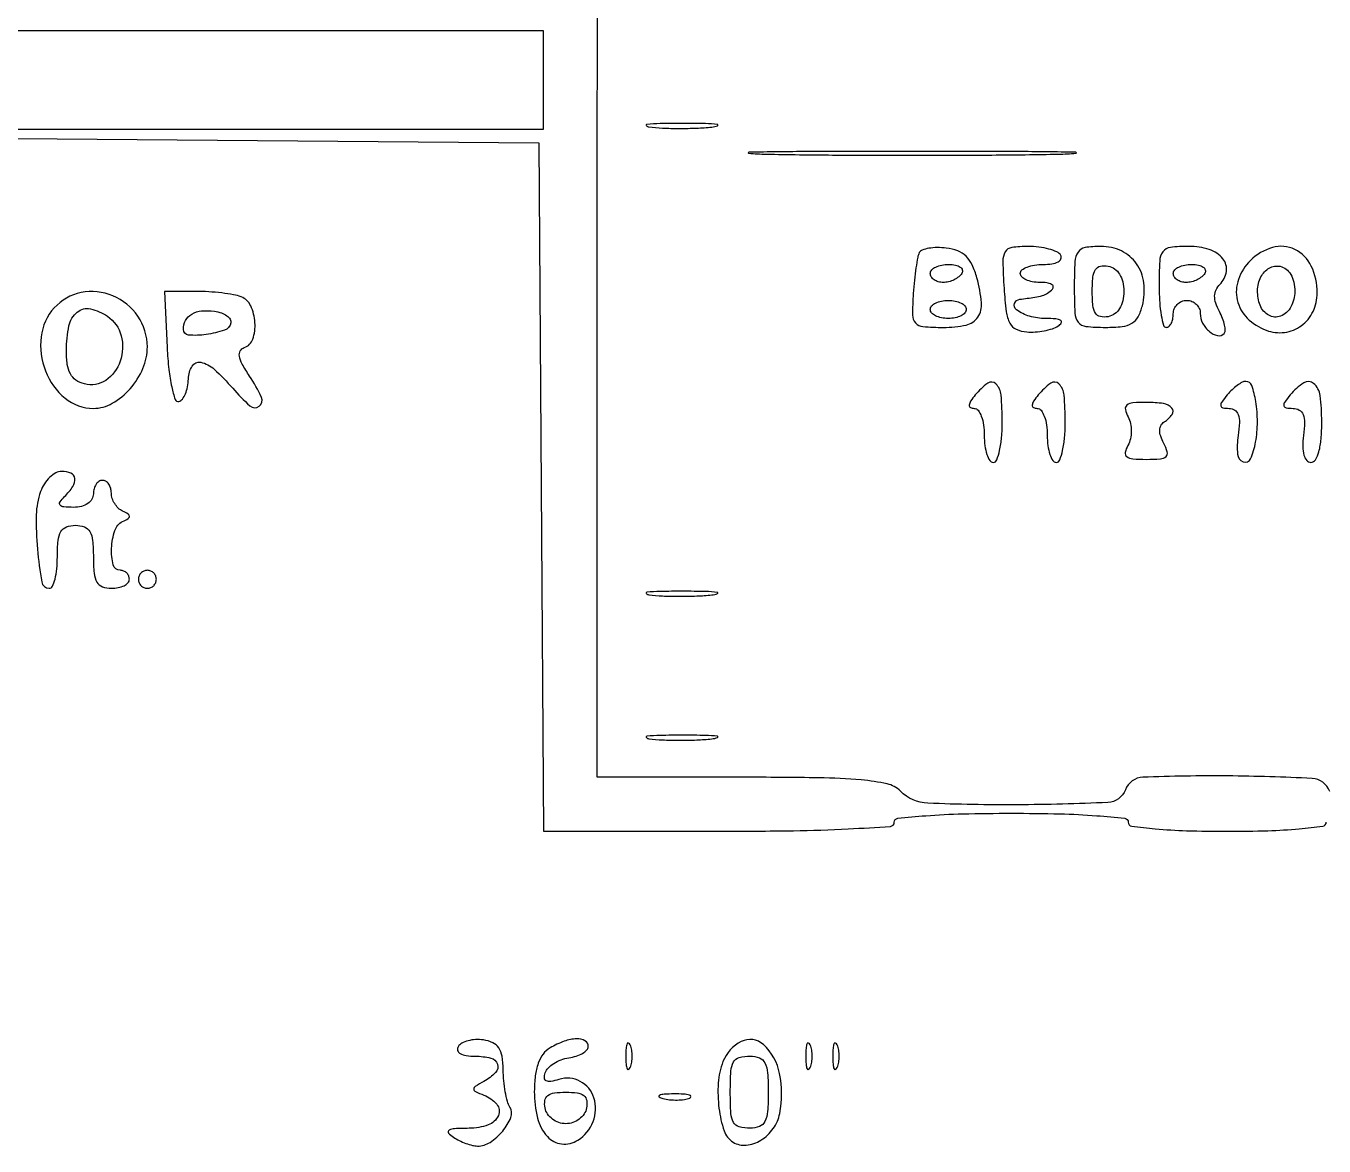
# Model space of a CAD drawing. Extents: x 29 to 450, y 25 to 639.
# Drawn here: x 149.5 to 293.8, y 30 to 154.5 of the extents above; entities that cross this region are included whole.
import ezdxf

# ---------------------------------------------------------------- set-up
doc = ezdxf.new("R2010")
doc.units = 0
doc.header["$MEASUREMENT"] = 0

msp = doc.modelspace()

# ---------------------------------------------------------------- linework, layer by layer
for points in [[(294.386083, 69.436268, 0.296008), (292.426812, 70.861224, 0.01141), (283.03124, 71.146999, 0.011364), (273.63097, 71.004668, 0.300189), (271.680027, 69.608548, -0.298106), (269.721716, 68.195797, -0.009912), (259.668355, 67.937447, -0.012057), (249.739018, 68.118623, -0.187927), (246.681004, 69.461853, 0.143899), (245.20803, 70.265704, 0.03166), (242.32857, 70.702147, 0.018285), (237.625156, 70.940152, 0.003498), (229.071429, 71), (213, 71), (213, 140.5, -0.000555), (213.044335, 180.43122, -0.00484)], [(144, 142.028493), (175.25, 141.764247), (206.5, 141.5), (206.761883, 103.25), (207.023765, 65), (226.511883, 65, 0.003715), (234.791272, 65.061509, 0.009103), (240.877971, 65.262828, 0.004195), (245.573343, 65.543276, 0.394421), (246, 66, -0.382355), (246.393988, 66.439891, -0.008303), (249.5, 66.730769, -0.0133), (253.591966, 66.93625, -0.005894), (259, 67, -0.005894), (264.408034, 66.93625, -0.0133), (268.5, 66.730769, -0.008303), (271.606012, 66.439891, -0.382355), (272, 66, 0.375539), (272.377449, 65.56833, 0.010792), (275, 65.272727, 0.015486), (278.476434, 65.064968, 0.007181), (283, 65, 0.007181), (287.523566, 65.064968, 0.015486), (291, 65.272727, 0.010792), (293.622551, 65.56833, 0.375539), (294, 66, -0.380863)]]:
    msp.add_lwpolyline(points, format="xyb")
msp.add_lwpolyline([(207, 148.5), (207, 143), (176, 143), (145, 143), (145, 148.5), (145, 154), (176, 154), (207, 154)], close=True)
for points in [[(218.727696, 143.278268, 0.02012), (220.234338, 143.152063, 0.010546), (222.11537, 143.110215, 0.010474), (224.048239, 143.148479, 0.015806), (225.727696, 143.270202, 0.062969), (226.351289, 143.416037, 0.78507), (226.335636, 143.550546, 0.026082), (225.006031, 143.645979, 0.004587), (222.5, 143.67186, 0.004873), (219.985512, 143.650253, 0.021409), (218.504386, 143.559569, 0.613017), (218.45162, 143.422293, 0.180442)], [(231.75, 140.251794, 0.002921), (239.147513, 140.157845, 0.001714), (248, 140.127493, 0.001714), (256.852487, 140.157845, 0.002921), (264.25, 140.251794, 0.018998), (266.183617, 140.361224, 0.945007), (266.179688, 140.464613, 0.003865), (259.654405, 140.535168, 0.000771), (248, 140.553131, 0.000771), (236.345595, 140.535168, 0.003865), (229.820312, 140.464613, 0.945007), (229.816383, 140.361224, 0.018998)], [(248.777246, 129.30731, 0.072252), (248.602513, 128.792585, 0.009203), (248.410329, 127.635585, 0.010624), (248.235663, 126.244995, 0.008659), (248.106192, 124.75, 0.016704), (248.021175, 122.367334, 0.184856), (248.35403, 121.491863, 0.194152), (249.17822, 121.085207, 0.018708), (251.454767, 121, 0.051634), (253.987122, 121.262211, 0.194709), (255.285783, 122.133543, 0.175733), (255.68947, 123.732397, 0.040899), (255.179129, 126.5, 0.042936), (254.654631, 127.937224, 0.091148), (253.97127, 128.899446, 0.101317), (253.042503, 129.494133, 0.062445), (251.778373, 129.80731, 0.030491), (250.756782, 129.865766, 0.040343), (249.828623, 129.7872, 0.045438), (249.107187, 129.598445, 0.190393)], [(258.195209, 125.328208, 0.014791), (258.440875, 122.742583, 0.089386), (258.840829, 121.461481, 0.167246), (259.542764, 120.796371, 0.089135), (260.7155, 120.497869, 0.035317), (261.657974, 120.497081, 0.028919), (262.657518, 120.625309, 0.029835), (263.566115, 120.852539, 0.065266), (264.2155, 121.154348, 0.111702), (264.56019, 121.50076, 0.42218), (264.495381, 121.767284, 0.114887), (263.951868, 121.938117, 0.01752), (262.809017, 121.984687, -0.068819), (261.041688, 122.239353, -0.090389), (259.58449, 122.962807, -0.319499), (259.364, 123.648318, -0.294605), (259.940983, 124.125, 0.006465), (261.608583, 124.343732, 0.039075), (262.459264, 124.535267, 0.069728), (263.0363, 124.80608, 0.051888), (263.583333, 125.25, 0.256082), (263.665498, 125.531483, 0.220083), (263.476562, 125.779687, 0.089022), (262.948593, 125.948417, 0.032949), (262.166667, 126, -0.044202), (261.337265, 126.073466, -0.064016), (260.636458, 126.29375, -0.083831), (260.162454, 126.617811, -0.203711), (260, 127, -0.230178), (260.186221, 127.383082, -0.073461), (260.751711, 127.70625, -0.055981), (261.579009, 127.926934, -0.037227), (262.559017, 128, 0.035659), (263.520664, 128.068671, 0.083483), (264.205217, 128.287316, 0.1651), (264.521766, 128.615199, 0.253782), (264.5, 129, 0.148113), (264.063012, 129.385699, 0.039793), (263.183505, 129.70625, 0.036681), (262.078309, 129.926411, 0.030835), (260.886192, 130, 0.033884), (259.053564, 129.875665, 0.232225), (258.324505, 129.38557, 0.137842), (258.058897, 128.339396, 0.009956)], [(266, 125.5, 0.012019), (266.070062, 122.585728, 0.153777), (266.443386, 121.573188, 0.206648), (267.287423, 121.106774, 0.024324), (269.480948, 121, 0.028039), (271.316914, 121.10304, 0.105465), (272.404604, 121.466244, 0.137326), (273.091863, 122.181531, 0.06172), (273.565979, 123.406859, 0.091148), (273.72876, 125.942418, 0.123526), (272.915983, 128.079102, 0.131302), (271.239664, 129.492162, 0.110263), (268.964816, 130, 0.037348), (267.19194, 129.867386, 0.212855), (266.414712, 129.37055, 0.134267), (266.068434, 128.310136, 0.012174)], [(275.427778, 125.5, 0.016297), (275.488814, 123.774955, 0.02659), (275.665686, 122.321875, 0.024883), (275.914048, 121.231964, 0.336111), (276.220135, 121, 0.185001), (276.517856, 121.114062, 0.090147), (276.770915, 121.440625, 0.07), (276.942436, 121.926009, 0.050018), (277, 122.5, -0.099038), (277.114514, 123.072457, -0.097945), (277.440625, 123.559375, -0.097945), (277.927543, 123.885486, -0.099038), (278.5, 124, -0.095012), (279.072549, 123.890211, -0.096907), (279.559375, 123.576711, -0.098834), (279.885271, 123.108867, -0.103216), (280, 122.559017, 0.119719), (280.263472, 121.474412, 0.098045), (281.00832, 120.538239, 0.124524), (281.911911, 120.095622, 0.253509), (282.647551, 120.314218, 0.205112), (282.777973, 120.640009, 0.046399), (282.707108, 121.245233, 0.040762), (282.486169, 121.983547, 0.029796), (282.127824, 122.761158, -0.041689), (281.721244, 123.701588, -0.085679), (281.598724, 124.491944, -0.104736), (281.755006, 125.172084, -0.087933), (282.179587, 125.779587, 0.161313), (282.901617, 127.216887, 0.210428), (282.514619, 128.619865, 0.145784), (281.001602, 129.649027, 0.077099), (278.739028, 130, 0.027404), (276.673405, 129.886703, 0.209704), (275.850876, 129.412466, 0.148387), (275.488949, 128.388492, 0.011976)], [(285.571429, 128.428571, 0.111347), (284.243028, 126.326677, 0.141968), (284.106653, 124.048399, 0.140911), (285.210845, 122.037919, 0.109079), (287.322442, 120.680645, 0.120081), (289.361767, 120.445162, 0.127601), (291.229536, 121.186599, 0.124555), (292.532537, 122.761353, 0.111309), (293, 124.835184, 0.110303), (292.335181, 127.812128, 0.171868), (290.505717, 129.662029, 0.184532), (288.026227, 129.874756, 0.127186)], [(253.5, 127, -0.08825), (253.157656, 126.617164, -0.053305), (252.640225, 126.29375, -0.051278), (252.038022, 126.074167, -0.061875), (251.440983, 126, -0.067639), (250.890182, 126.074854, -0.08433), (250.423289, 126.29375, -0.09965), (250.111069, 126.61866, -0.142666), (250, 127, -0.195654), (250.155423, 127.381985, -0.086673), (250.604836, 127.70625, -0.066561), (251.270941, 127.926392, -0.0466), (252.059017, 128, -0.047867), (252.804599, 127.928459, -0.104212), (253.33165, 127.70625, -0.181468), (253.558599, 127.378123, -0.202618)], [(271.5, 125, -0.054239), (271.38444, 123.937852, -0.085284), (271.038986, 123.089983, -0.100563), (270.482254, 122.501297, -0.106041), (269.75, 122.190371, -0.100057), (268.899296, 122.198194, -0.204036), (268.362261, 122.574492, -0.115792), (268.075836, 123.420352, -0.02399), (268, 125, -0.02399), (268.075836, 126.579648, -0.115792), (268.362261, 127.425508, -0.204036), (268.899296, 127.801806, -0.100057), (269.75, 127.809629, -0.106041), (270.482254, 127.498703, -0.100563), (271.038986, 126.910017, -0.085284), (271.38444, 126.062148, -0.054239)], [(280.5, 127, -0.08825), (280.157656, 126.617164, -0.053305), (279.640225, 126.29375, -0.051278), (279.038022, 126.074167, -0.061875), (278.440983, 126, -0.067639), (277.890182, 126.074854, -0.08433), (277.423289, 126.29375, -0.09965), (277.111069, 126.61866, -0.142666), (277, 127, -0.195654), (277.155423, 127.381985, -0.086673), (277.604836, 127.70625, -0.066561), (278.270941, 127.926392, -0.0466), (279.059017, 128, -0.047867), (279.804599, 127.928459, -0.104212), (280.33165, 127.70625, -0.181468), (280.558599, 127.378123, -0.202618)], [(290.5, 125, -0.122301), (290.075126, 123.288974, -0.17702), (288.92933, 122.256127, -0.228195), (287.61279, 122.342506, -0.174274), (286.657212, 123.450908, -0.095135), (286.363728, 125.094414, -0.115534), (286.739343, 126.609376, -0.144147), (287.660852, 127.580079, -0.180762), (288.875827, 127.785397, -0.121439), (289.533742, 127.482111, -0.092576), (290.054158, 126.87973, -0.077687), (290.387741, 126.026869, -0.054498)], [(152.654988, 123.171259, 0.155657), (151.195353, 119.960921, 0.12282), (151.679598, 116.154066, 0.127864), (153.86322, 113.129331, 0.174531), (157, 112, 0.131229), (159.104077, 112.561909, 0.082475), (161.084719, 114.185021, 0.078982), (162.507856, 116.444546, 0.101455), (163, 118.845012, 0.150935), (161.952481, 122.236055, 0.144872), (159.160526, 124.511573, 0.149069), (155.643904, 124.864894, 0.161228)], [(165.202283, 118.75, 0.014506), (165.388586, 116.322877, 0.026964), (165.702109, 114.374339, 0.027859), (166.084892, 112.986672, 0.394497), (166.5, 112.762888, 0.168506), (166.888139, 113.023302, 0.061085), (167.224665, 113.605705, 0.051924), (167.464917, 114.38741, 0.041626), (167.562691, 115.262888, -0.127069), (167.97882, 116.705675, -0.321606), (168.924516, 117.12222, -0.134737), (170.43006, 116.34742, -0.02925), (172.482176, 114.227584, 0.033261), (174.395452, 112.282606, 0.352605), (175.431408, 112.231669, 0.361468), (175.682442, 113.222117, 0.033653), (174.351066, 115.586957, -0.019567), (173.547075, 116.925453, -0.080386), (173.231338, 117.814196, -0.175484), (173.328476, 118.392204, -0.185876), (173.771164, 118.757055, 0.234587), (174.716895, 119.697492, 0.097787), (174.960911, 121.529586, 0.09297), (174.489683, 123.390976, 0.195182), (173.418213, 124.393011, 0.047104), (172.579377, 124.627216, 0.014615), (171.282958, 124.821697, 0.014471), (169.813466, 124.9554, 0.01545), (168.370495, 125), (164.904565, 125)], [(158.572942, 122.234687, -0.180895), (160.088915, 120.077005, -0.146804), (159.983673, 117.232557, -0.16298), (158.367486, 115.113731, -0.216236), (156.007497, 114.708291, -0.087239), (155.066294, 115.139736, -0.119186), (154.446822, 115.832379, -0.089849), (154.104784, 116.888433, -0.033514), (154, 118.449965, -0.052415), (154.285714, 121.167985, -0.169075), (155.213371, 122.700051, -0.230306), (156.671638, 123.054824, -0.096887)], [(172.281089, 121.5, -0.26161), (171.557661, 120.687159, -0.048501), (169.53721, 120.203719, -0.053132), (167.580498, 120.141536, -0.392588), (167, 120.766911, -0.123512), (167.249754, 121.762542, -0.138252), (167.933796, 122.473196, -0.109458), (169.031517, 122.826845, -0.059018), (170.458849, 122.792183, -0.047776), (171.224063, 122.606819, -0.071039), (171.836107, 122.292079, -0.095326), (172.207945, 121.903899, -0.199935)], [(254, 123, -0.191087), (253.848523, 122.618118, -0.088204), (253.4125, 122.29375, -0.068025), (252.765418, 122.073693, -0.048028), (252, 122, -0.048028), (251.234582, 122.073693, -0.068025), (250.5875, 122.29375, -0.088204), (250.151477, 122.618118, -0.191087), (250, 123, -0.191087), (250.151477, 123.381882, -0.088204), (250.5875, 123.70625, -0.068025), (251.234582, 123.926307, -0.048028), (252, 124, -0.048028), (252.765418, 123.926307, -0.068025), (253.4125, 123.70625, -0.088204), (253.848523, 123.381882, -0.191087)], [(255, 113.5, 0.024942), (254.48229, 112.808783, 0.128583), (254.325424, 112.361364, 0.300026), (254.467821, 112.101643, 0.122183), (254.877555, 112, -0.237042), (255.307871, 111.783849, -0.070564), (255.670282, 111.11875, -0.053973), (255.918088, 110.148997, -0.0356), (256, 109, 0.031626), (256.072766, 107.850749, 0.048861), (256.29375, 106.88125, 0.06271), (256.615738, 106.209557, 0.254951), (257, 106, 0.31052), (257.388512, 106.267028, 0.036969), (257.70625, 107.321875, 0.033738), (257.927717, 108.775243, 0.020945), (258, 110.5, 0.021992), (257.868611, 113.485709, 0.176149), (257.2957, 114.713218, 0.367839), (256.378126, 114.787189, 0.063475)], [(262, 113.5, 0.024942), (261.48229, 112.808783, 0.128583), (261.325424, 112.361364, 0.300026), (261.467821, 112.101643, 0.122183), (261.877555, 112, -0.237042), (262.307871, 111.783849, -0.070564), (262.670282, 111.11875, -0.053973), (262.918088, 110.148997, -0.0356), (263, 109, 0.031626), (263.072766, 107.850749, 0.048861), (263.29375, 106.88125, 0.06271), (263.615738, 106.209557, 0.254951), (264, 106, 0.31052), (264.388512, 106.267028, 0.036969), (264.70625, 107.321875, 0.033738), (264.927717, 108.775243, 0.020945), (265, 110.5, 0.021992), (264.868611, 113.485709, 0.176149), (264.2957, 114.713218, 0.367839), (263.378126, 114.787189, 0.063475)], [(283, 113.5, 0.018775), (282.381941, 112.695663, 0.190516), (282.283175, 112.294007, 0.3246), (282.503958, 112.063175, 0.045007), (283.204362, 112, -0.148001), (283.83426, 111.809374, -0.166161), (284.218037, 111.308446, -0.091775), (284.345845, 110.410568, -0.026027), (284.213308, 109, 0.053847), (284.13402, 106.922081, 0.290885), (284.77411, 106.054423, 0.400662), (285.593284, 106.394121, 0.061533), (286.152424, 108.25, 0.041323), (286.349091, 110.501694, 0.041523), (286.172181, 112.751361, 0.043238), (285.723825, 114.522797, 0.319357), (285.052894, 115, 0.123851), (284.658921, 114.900892, 0.034545), (284.116554, 114.559375, 0.032608), (283.53596, 114.074094, 0.029175)], [(290, 113.5, 0.019818), (289.38141, 112.69149, 0.206329), (289.297539, 112.291157, 0.313266), (289.539364, 112.059835, 0.039029), (290.304736, 112, -0.1298), (290.998168, 111.816901, -0.172337), (291.421725, 111.327264, -0.098306), (291.579824, 110.43755, -0.026448), (291.474689, 109, 0.029764), (291.390683, 107.736284, 0.068747), (291.514169, 106.79477, 0.113008), (291.825827, 106.214323, 0.216538), (292.297508, 106, 0.264407), (292.805035, 106.288561, 0.069037), (293.183195, 107.185557, 0.045629), (293.424954, 108.594575, 0.019685), (293.5, 110.5, 0.031517), (293.314753, 113.435932, 0.186142), (292.597245, 114.767946, 0.334082), (291.496663, 114.838235, 0.074387)], [(271.969221, 111.05751, -0.070217), (272.23957, 110.31962, -0.053622), (272.328818, 109.463304, -0.053879), (272.234025, 108.612419, -0.073031), (271.958789, 107.890844, 0.075234), (271.664242, 107.108361, 0.289279), (271.836097, 106.642412, 0.14524), (272.491726, 106.391281, 0.019337), (273.989568, 106.333333, 0.017843), (275.576571, 106.389986, 0.167922), (276.194657, 106.654305, 0.288601), (276.334559, 107.155866, 0.050413), (275.943282, 108.105978, -0.042869), (275.600523, 108.903941, -0.08586), (275.49915, 109.580516, -0.116553), (275.638066, 110.114232, -0.133416), (275.997296, 110.498329, 0.097471), (276.875543, 111.313066, 0.353535), (276.839333, 112.021403, 0.173864), (275.906204, 112.526089, 0.037895), (274.054014, 112.666667, 0.018917), (272.514562, 112.608401, 0.146454), (271.849688, 112.353194, 0.286938), (271.672731, 111.875246, 0.071906)], [(151.13753, 102.75, 0.081345), (150.65509, 100.163323, 0.027962), (150.784385, 96.345149, 0.020575), (151.263217, 92.708155, 0.364674), (152.105035, 92, 0.292909), (152.451274, 92.221868, 0.045206), (152.737104, 93.028125, 0.038464), (152.935193, 94.158706, 0.024144), (153, 95.5, -0.022514), (153.082184, 97.32428, -0.10769), (153.392857, 98.3125, -0.177212), (153.997538, 98.822713, -0.087745), (155, 99, -0.087745), (156.002462, 98.822713, -0.177212), (156.607143, 98.3125, -0.10769), (156.917816, 97.32428, -0.022514), (157, 95.5, 0.022514), (157.082184, 93.67572, 0.10769), (157.392857, 92.6875, 0.177212), (157.997538, 92.177287, 0.087745), (159, 92, 0.048028), (159.765418, 92.073693, 0.068025), (160.4125, 92.29375, 0.088204), (160.848523, 92.618118, 0.191087), (161, 93, 0.099038), (160.923658, 93.381638, 0.097945), (160.70625, 93.70625, 0.097945), (160.381638, 93.923658, 0.099038), (160, 94, -0.343125), (159.213218, 94.611981, -0.073826), (159.026533, 96.449234, -0.065765), (159.38172, 98.42965, -0.20932), (160.25, 99.416667, 0.029131), (160.85747, 99.744495, 0.260055), (161, 100, 0.260055), (160.85747, 100.255505, 0.029131), (160.25, 100.583333, -0.08292), (159.771979, 100.911833, -0.061238), (159.367188, 101.411458, -0.060848), (159.093086, 101.998166, -0.079041), (159, 102.583333, 0.068857), (158.925077, 103.1248, 0.085122), (158.70625, 103.583854, 0.099913), (158.381338, 103.890798, 0.140362), (158, 104, 0.148195), (157.618646, 103.884432, 0.098894), (157.29375, 103.559375, 0.082425), (157.074694, 103.073457, 0.064853), (157, 102.5, -0.134385), (156.836877, 101.904034, -0.10995), (156.383333, 101.420455, -0.089734), (155.678341, 101.106106, -0.060183), (154.8, 101, -0.02009), (153.705795, 101.043983, -0.201593), (153.308333, 101.25, -0.338229), (153.293644, 101.595934, -0.043912), (153.8, 102.2, 0.049156), (154.725176, 103.327463, 0.177943), (154.939345, 104.215185, 0.270346), (154.507281, 104.79123, 0.100131), (153.475249, 105, 0.126619), (152.831822, 104.834405, 0.065716), (152.159584, 104.339062, 0.058805), (151.561858, 103.610461, 0.055769)], [(162, 93, 0.099038), (162.076342, 92.618362, 0.097945), (162.29375, 92.29375, 0.097945), (162.618362, 92.076342, 0.099038), (163, 92, 0.099038), (163.381638, 92.076342, 0.097945), (163.70625, 92.29375, 0.097945), (163.923658, 92.618362, 0.099038), (164, 93, 0.099038), (163.923658, 93.381638, 0.097945), (163.70625, 93.70625, 0.097945), (163.381638, 93.923658, 0.099038), (163, 94, 0.099038), (162.618362, 93.923658, 0.097945), (162.29375, 93.70625, 0.097945), (162.076342, 93.381638, 0.099038)], [(218.727696, 91.278268, 0.02012), (220.234338, 91.152063, 0.010546), (222.11537, 91.110215, 0.010474), (224.048239, 91.148479, 0.015806), (225.727696, 91.270202, 0.062969), (226.351289, 91.416037, 0.78507), (226.335636, 91.550546, 0.026082), (225.006031, 91.645979, 0.004587), (222.5, 91.67186, 0.004873), (219.985512, 91.650253, 0.021409), (218.504386, 91.559569, 0.613017), (218.45162, 91.422293, 0.180442)], [(218.727696, 75.278268, 0.02012), (220.234338, 75.152063, 0.010546), (222.11537, 75.110215, 0.010474), (224.048239, 75.148479, 0.015806), (225.727696, 75.270202, 0.062969), (226.351289, 75.416037, 0.78507), (226.335636, 75.550546, 0.026082), (225.006031, 75.645979, 0.004587), (222.5, 75.67186, 0.004873), (219.985512, 75.650253, 0.021409), (218.504386, 75.559569, 0.613017), (218.45162, 75.422293, 0.180442)], [(197.535343, 41.057186, 0.216473), (197.481309, 40.634709, 0.193653), (197.761496, 40.28945, 0.093535), (198.43146, 40.067455, 0.033372), (199.440983, 40, -0.060791), (201.1651, 39.789601, -0.25564), (201.906369, 39.108087, -0.284916), (201.692014, 38.185575, -0.069401), (200.390542, 37.198682, 0.013484), (199.441624, 36.633515, 0.257116), (199.281083, 36.341957, 0.292554), (199.450552, 36.077109, 0.016487), (200.390542, 35.680377, -0.125639), (201.823872, 34.664933, -0.288158), (202.005184, 33.408696, -0.205785), (200.867087, 32.35456, -0.084325), (198.75, 31.984687, 0.010814), (197.143611, 31.942368, 0.116665), (196.52332, 31.763835, 0.473162), (196.470206, 31.462332, 0.07201), (197, 31, 0.030375), (197.660767, 30.627785, 0.025003), (198.40558, 30.310881, 0.025709), (199.120903, 30.088919, 0.059189), (199.678571, 30.015313, 0.150208), (201.077367, 30.42542, 0.072579), (202.483812, 31.67973, 0.077554), (203.390874, 33.183335, 0.239843), (203.295686, 34.330587, -0.072191), (203.014357, 34.978856, -0.021303), (202.774561, 36.037699, -0.020904), (202.60363, 37.265649, -0.021089), (202.536495, 38.499967, 0.035474), (202.41264, 39.987292, 0.108256), (202.048702, 40.926525, 0.137994), (201.386555, 41.497038, 0.073982), (200.34436, 41.807186, 0.048426), (199.471327, 41.846301, 0.052275), (198.630009, 41.713587, 0.058589), (197.941491, 41.440215, 0.131302)], [(207.75, 40.919901, 0.10155), (206.978593, 40.229806, 0.073154), (206.430863, 39.209125, 0.056948), (206.104818, 37.833372, 0.029741), (206, 36.072755, 0.060719), (206.359594, 33.122554, 0.122318), (207.447399, 31.063367, 0.185617), (209.034073, 30.248777, 0.168884), (210.833823, 30.665172, 0.161644), (212.533787, 32.732009, 0.168674), (212.622272, 35.365267, 0.197973), (211.100546, 37.20339, 0.201599), (208.740504, 37.417639, -0.030681), (207.837855, 37.191008, -0.158387), (207.333772, 37.256663, -0.27973), (207.128197, 37.569347, -0.088858), (207.210015, 38.145061, -0.114037), (207.539168, 38.687366, -0.057364), (208.163384, 39.195855, -0.052578), (208.964541, 39.596707, -0.053242), (209.828328, 39.819551, 0.03972), (210.659628, 40.010249, 0.0544), (211.362071, 40.318553, 0.067215), (211.843892, 40.689808, 0.197525), (212, 41.069551, 0.270067), (211.629838, 41.704882, 0.138601), (210.704338, 41.931614, 0.07966), (209.319243, 41.659223, 0.04359)], [(226.960313, 39.395615, 0.073858), (226.438571, 37.016377, 0.048425), (226.51826, 34.206251, 0.049226), (227.085435, 31.710892, 0.175611), (228.085885, 30.44692, 0.166239), (229.546889, 30.113902, 0.1123), (231.17853, 30.670993, 0.100358), (232.551785, 31.95733, 0.107698), (233.272689, 33.646149, 0.096213), (233.259617, 38.073077, 0.160673), (231.447363, 41.287173, 0.308197), (228.998441, 41.634384, 0.189832)], [(216.157895, 40, 0.017491), (216.189089, 39.10856, 0.078554), (216.306058, 38.601562, 0.447206), (216.474999, 38.540618, 0.174857), (216.662281, 38.75, 0.057986), (216.818615, 39.320008, 0.037979), (216.87034, 40, 0.037979), (216.818615, 40.679992, 0.057986), (216.662281, 41.25, 0.174857), (216.474999, 41.459382, 0.447206), (216.306058, 41.398438, 0.078554), (216.189089, 40.89144, 0.017491)], [(236.157895, 40, 0.017491), (236.189089, 39.10856, 0.078554), (236.306058, 38.601562, 0.447206), (236.474999, 38.540618, 0.174857), (236.662281, 38.75, 0.057986), (236.818615, 39.320008, 0.037979), (236.87034, 40, 0.037979), (236.818615, 40.679992, 0.057986), (236.662281, 41.25, 0.174857), (236.474999, 41.459382, 0.447206), (236.306058, 41.398438, 0.078554), (236.189089, 40.89144, 0.017491)], [(239.157895, 40, 0.017491), (239.189089, 39.10856, 0.078554), (239.306058, 38.601562, 0.447206), (239.474999, 38.540618, 0.174857), (239.662281, 38.75, 0.057986), (239.818615, 39.320008, 0.037979), (239.87034, 40, 0.037979), (239.818615, 40.679992, 0.057986), (239.662281, 41.25, 0.174857), (239.474999, 41.459382, 0.447206), (239.306058, 41.398438, 0.078554), (239.189089, 40.89144, 0.017491)], [(232, 36, -0.017388), (231.925179, 33.849164, -0.098846), (231.625, 32.75, -0.184152), (231.021586, 32.195784, -0.094959), (230, 32, -0.061549), (228.764045, 32.152722, -0.20735), (228.132156, 32.637882, -0.113807), (227.841073, 33.648407, -0.013456), (227.777778, 36, -0.013456), (227.841073, 38.351593, -0.113807), (228.132156, 39.362118, -0.20735), (228.764045, 39.847278, -0.061549), (230, 40, -0.094959), (231.021586, 39.804216, -0.184152), (231.625, 39.25, -0.098846), (231.925179, 38.150836, -0.017388)], [(211.809629, 34.25, -0.102252), (211.531724, 33.581629, -0.081315), (210.992155, 33.014063, -0.078398), (210.278999, 32.6319, -0.084062), (209.5, 32.5, -0.084062), (208.721001, 32.6319, -0.078398), (208.007845, 33.014063, -0.081315), (207.468276, 33.581629, -0.102252), (207.190371, 34.25, -0.089609), (207.180837, 35.078049, -0.191065), (207.507148, 35.616531, -0.129356), (208.230782, 35.914936, -0.033473), (209.5, 36, -0.033473), (210.769218, 35.914936, -0.129356), (211.492852, 35.616531, -0.191065), (211.819163, 35.078049, -0.089609)], [(220.269032, 35.307009, 0.037336), (221.036634, 35.167106, 0.029507), (221.880008, 35.127736, 0.030339), (222.671085, 35.185595, 0.06278), (223.269032, 35.344063, 0.31318), (223.386009, 35.52287, 0.333666), (223.257153, 35.684921, 0.052471), (222.580113, 35.787295, 0.014395), (221.5, 35.805051, 0.012823), (220.431793, 35.764444, 0.080377), (219.900903, 35.643467, 0.597527), (219.883358, 35.48334, 0.087174)]]:
    msp.add_lwpolyline(points, format="xyb", close=True)

doc.saveas('drawing.dxf')
